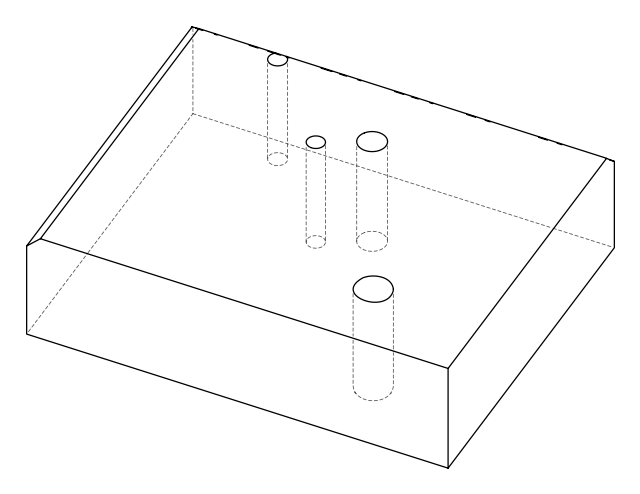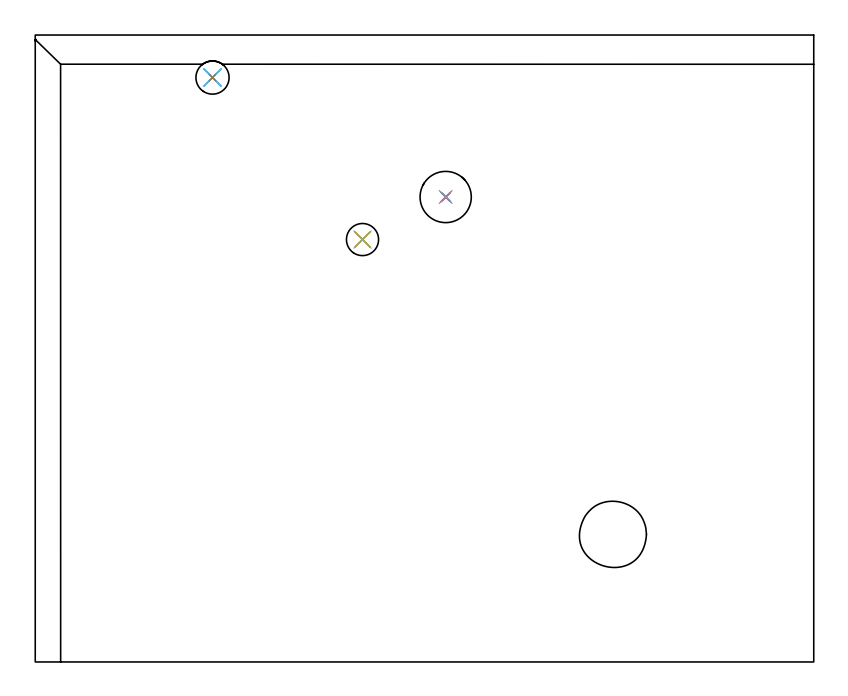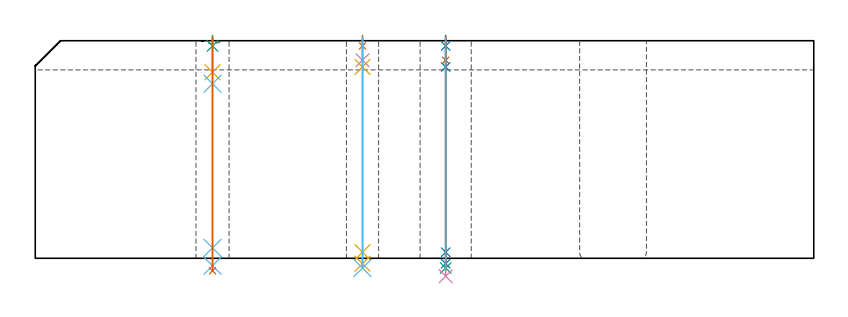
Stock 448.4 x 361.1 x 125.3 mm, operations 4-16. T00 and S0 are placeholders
(PLAN: 16 operations, 12 tool changes, 55.4 min)
(1 AREA_MILL | FG_CHAMFER_SURFACE | UGT0205_001 | 17.08 min | 38465 mm3)
(2 AREA_MILL_1 | FG_CHAMFER_SURFACE_1 | UGT0205_001 | 21.61 min | 62014 mm3)
(3 MILL_THROUGH_HOLE_FROM_SOLID_MATERIAL | STEP1HOLE_2 | NXT0201_007 | Circular | 12.43 min | 145318 mm3)
(4 SPOT_DRILL | STEP1HOLE | NXT0321_9005460120000 | 0.05 min | 176 mm3)
(5 SPOT_DRILL_1 | STEP1HOLE_1 | NXT0321_9005460120000 | 0.05 min | 186 mm3)
(6 SPOT_DRILL_2 | STEP1HOLE_3 | NXT0321_9005460120000 | 0.05 min | 180 mm3)
(7 DRILL_BLIND_HOLE_INTO_CENTER | STEP1HOLE | NXT0301_046 | 0.05 min | 367 mm3)
(8 GUN_DRILL_THROUGH_HOLE | STEP1HOLE | UGT0307_003 | 0.6 min | 4384 mm3)
(9 SPADE_DRILL_TO_ENLARGE_THROUGH_HOLE | STEP1HOLE | UGT0306_009 | 0.53 min | 28702 mm3)
(10 DRILL_BLIND_HOLE_INTO_CENTER_1 | STEP1HOLE_1 | NXT0301_046 | 0.05 min | 349 mm3)
(11 GUN_DRILL_THROUGH_HOLE_1 | STEP1HOLE_1 | UGT0307_003 | 0.58 min | 4370 mm3)
(12 SPADE_DRILL_TO_ENLARGE_THROUGH_HOLE_1 | STEP1HOLE_1 | UGT0306_009 | 0.53 min | 28708 mm3)
(13 DRILL_TO_ENLARGE_THROUGH_HOLE | STEP1HOLE_1 | UGT0301_394 | 0.55 min | 51949 mm3)
(14 DRILL_BLIND_HOLE_INTO_CENTER_2 | STEP1HOLE_3 | NXT0301_092 | 0.08 min | 1735 mm3)
(15 GUN_DRILL_THROUGH_HOLE_2 | STEP1HOLE_3 | UGT0307_009 | 0.63 min | 12230 mm3)
(16 DRILL_TO_ENLARGE_THROUGH_HOLE_1 | STEP1HOLE_3 | UGT0301_258 | 0.54 min | 21682 mm3)
(TOOL UGT0205_001 | Chamfer Mill 20 x 3 x 45 deg. | D20 FL50 Z2)
(TOOL NXT0201_007 | ENDMILL 25mm [R216.25-25050GCK54P 1620] | D25 R3 FL54 Z5)
(TOOL NXT0321_9005460120000 | NC Spot Drill, 142deg, 12mm, Carbide, Uncoated | D12 PA142 FL30 Z2)
(TOOL NXT0301_046 | Carbide Drill 7.5mm [860.1-0750-038A1-MM 2214] | D7.5 PA140 FL53 Z2)
(TOOL UGT0307_003 | Gun Drill 7 mm | D7 PA130 FL24 Z1)
(TOOL UGT0306_009 | Spade Drill 18.5mm | D18.5 PA132 FL10 Z2)
(TOOL UGT0301_394 | Twist Drill 29.5 mm | D29.5 PA118 FL165 Z2)
(TOOL NXT0301_092 | Carbide Drill 12.1mm [860.1-1210-061A1-MM 2214] | D12.1 PA140 FL77 Z2)
(TOOL UGT0307_009 | Gun Drill 12 mm | D12 PA130 FL24 Z1)
(TOOL UGT0301_258 | Twist Drill 19.1 mm | D19.1 PA118 FL140 Z2)
(OP 4 SPOT_DRILL)
G17 G21 G94 G90
T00 M6
G54
G17 G0 G90 X188.5 Y243.3 S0 M3
G43 Z135.3 H0
G94 G81 G98 Z122.3 F250. R128.3
G80
M5
M2
(OP 5 SPOT_DRILL_1)
G17 G21 G94 G90
T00 M6
G54
G17 G0 G90 X236.4 Y267.8 S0 M3
G43 Z135.3 H0
G94 G81 G98 Z122.3 F250. R128.3
G80
M5
M2
(OP 6 SPOT_DRILL_2)
G17 G21 G94 G90
T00 M6
G54
G17 G0 G90 X102.1 Y336.6 S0 M3
G43 Z135.3 H0
G94 G81 G98 Z122.3 F250. R128.3
G80
M5
M2
(OP 7 DRILL_BLIND_HOLE_INTO_CENTER)
G17 G21 G94 G90
T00 M6
G54
G17 G0 G90 X188.5 Y243.3 S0 M3
G43 Z135.3 H1
G94 G81 G98 Z114.05 F250. R127.3
G80
M5
M2
(OP 8 GUN_DRILL_THROUGH_HOLE)
G17 G21 G94 G90
T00 M6
G54
G17 G0 G90 X188.5 Y243.3 M8
G43 Z135.3 H0
Z125.089
S716 M3
G94 G1 Z110.192 F125. M26
G4 X.084
Z3.5 F250.
G4 X.084
Z-3.132 F125.
G4 X.084
M5
M9
G0 Z125.089
Z135.3
M2
(OP 9 SPADE_DRILL_TO_ENLARGE_THROUGH_HOLE)
G17 G21 G94 G90
T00 M6
G54
G17 G0 G90 X188.5 Y243.3 S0 M3
G43 Z135.3 H0
G94 G73 G98 Z-5.618 F250. Q16.365 R127.3
G80
M5
M2
(OP 10 DRILL_BLIND_HOLE_INTO_CENTER_1)
G17 G21 G94 G90
T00 M6
G54
G17 G0 G90 X236.4 Y267.8 S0 M3
G43 Z135.3 H1
G94 G81 G98 Z114.05 F250. R127.3
G80
M5
M2
(OP 11 GUN_DRILL_THROUGH_HOLE_1)
G17 G21 G94 G90
T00 M6
G54
G17 G0 G90 X236.4 Y267.8 M8
G43 Z135.3 H0
Z122.404
S716 M3
G94 G1 Z110.192 F125. M26
G4 X.084
Z3.5 F250.
G4 X.084
Z-3.132 F125.
G4 X.084
M5
M9
G0 Z122.404
Z135.3
M2
(OP 12 SPADE_DRILL_TO_ENLARGE_THROUGH_HOLE_1)
G17 G21 G94 G90
T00 M6
G54
G17 G0 G90 X236.4 Y267.8 S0 M3
G43 Z135.3 H0
G94 G73 G98 Z-5.618 F250. Q16.365 R127.3
G80
M5
M2
(OP 13 DRILL_TO_ENLARGE_THROUGH_HOLE)
G17 G21 G94 G90
T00 M6
G54
G17 G0 G90 X236.4 Y267.8 S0 M3
G43 Z135.3 H0
G94 G73 G98 Z-10.363 F250. Q27.133 R127.3
G80
M5
M2
(OP 14 DRILL_BLIND_HOLE_INTO_CENTER_2)
G17 G21 G94 G90
T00 M6
G54
G17 G0 G90 X102.1 Y336.6 S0 M3
G43 Z135.3 H1
G94 G81 G98 Z107.15 F250. R127.3
G80
M5
M2
(OP 15 GUN_DRILL_THROUGH_HOLE_2)
G17 G21 G94 G90
T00 M6
G54
G17 G0 G90 X102.1 Y336.6 M8
G43 Z135.3 H0
Z121.51
S716 M3
G94 G1 Z100.536 F125. M26
G4 X.084
Z6. F250.
G4 X.084
Z-4.298 F125.
G4 X.084
M5
M9
G0 Z121.51
Z135.3
M2
(OP 16 DRILL_TO_ENLARGE_THROUGH_HOLE_1)
G17 G21 G94 G90
T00 M6
G54
G17 G0 G90 X102.1 Y336.6 S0 M3
G43 Z135.3 H0
G94 G73 G98 Z-7.238 F250. Q18.934 R127.3
G80
M5
M2
